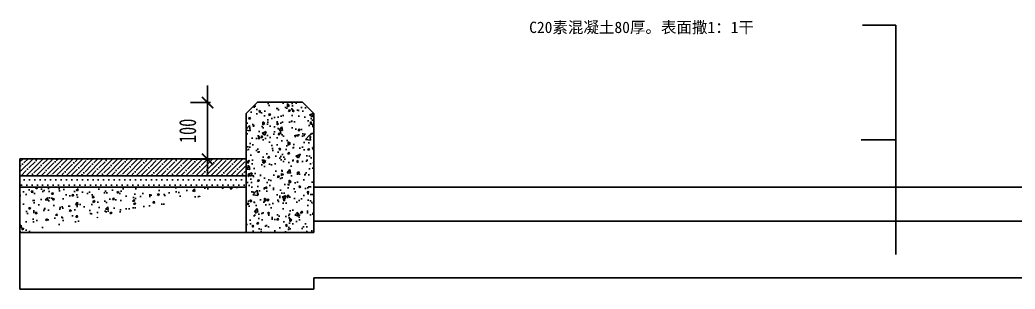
# Model space of a CAD drawing. Extents: x -4584 to 3522, y -1304 to 1614.
# Drawn here: x 2 to 1762, y -99 to 376 of the extents above; entities that cross this region are included whole.
import ezdxf

# ---------------------------------------------------------------- set-up
doc = ezdxf.new("R2010")
doc.units = 0
doc.header["$MEASUREMENT"] = 0
doc.layers.get('0').update_dxf_attribs({"linetype": 'CONTINUOUS'})
doc.layers.get('DEFPOINTS').update_dxf_attribs({"linetype": 'CONTINUOUS'})
doc.layers.add('LEVEL', color=2, linetype='CONTINUOUS')
doc.layers.add('STAIR', color=140, linetype='CONTINUOUS')
doc.styles.get("Standard").update_dxf_attribs({"font": 'simsun.ttf'})
doc.styles.add('XREF1$0$STYLE3', font='simsun.ttf', dxfattribs={"width": 0.7})
doc.dimstyles.get("Standard").update_dxf_attribs({"dimtxt": 0.18, "dimasz": 0.18, "dimexe": 0.18, "dimexo": 0.0625, "dimgap": 0.09, "dimtad": 0, "dimtih": 1, "dimtoh": 1, "dimdec": 4, "dimzin": 0, "dimtxsty": 'STANDARD', "dimcen": 0.09, "dimazin": 3, "dimtfac": 1, "dimtdec": 4, "dimtofl": 0, "dimtmove": 0, "dimatfit": 3, "dimtolj": 1, "dimtzin": 0})

# ---------------------------------------------------------------- blocks, each defined once
blk = doc.blocks.new('_ARCHTICK')
at = {"color": 0, "linetype": 'BYBLOCK', "const_width": 0.15}
blk.add_lwpolyline([(-0.5, -0.5), (0.5, 0.5)], dxfattribs=at)
blk = doc.blocks.new('*D26')
at = {"color": 40, "linetype": 'BYBLOCK'}
for p, q in [((333.7, 260.4), (333.7, 100.4)), ((339, 230.4), (303.7, 230.4)), ((339, 130.4), (303.7, 130.4))]:
    blk.add_line(p, q, dxfattribs=at)
at = {"layer": 'DEFPOINTS', "color": 0, "linetype": 'BYBLOCK'}
for p in [(369, 230.4), (333.7, 130.4), (369, 130.4)]:
    blk.add_point(p, dxfattribs=at)
at = {"color": 40, "linetype": 'BYBLOCK', "xscale": 20, "yscale": 20, "zscale": 20}
for p, rotation in [((333.7, 230.4), 90), ((333.7, 130.4), 270)]:
    blk.add_blockref('_ARCHTICK', p, dxfattribs=dict(at, rotation=rotation))
at = {"color": 41, "linetype": 'BYBLOCK', "insert": (298.7, 180.4), "char_height": 30, "attachment_point": 5, "rotation": 90, "style": 'XREF1$0$STYLE3'}
blk.add_mtext('\\A1;100', dxfattribs=at)

msp = doc.modelspace()

# ---------------------------------------------------------------- hatches: boundary and pattern name
h = msp.add_hatch()
h.set_pattern_fill('AR-CONC', color=256, scale=10, style=0)
h.paths.add_polyline_path([(501.9, 231.2), (521.9, 211.2), (521.9, 1.2), (401.9, 1.2), (401.9, 211.2), (421.9, 231.2)])
h = msp.add_hatch()
h.set_pattern_fill('ANSI35', color=256, scale=50, style=0)
h.paths.add_polyline_path([(1.9, 131.2), (401.9, 131.2), (401.9, 101.2), (1.9, 101.2)])
h = msp.add_hatch()
h.set_pattern_fill('DOTS', color=256, scale=150, style=0)
h.paths.add_polyline_path([(1.9, 101.2), (1.9, 81.2), (401.9, 81.2), (401.9, 101.2)])
h = msp.add_hatch()
h.set_pattern_fill('AR-CONC', color=256, scale=5, style=0)
edge = h.paths.add_edge_path()
edge.add_line((1.9, 81.2), (401.9, 81.2))
edge.add_line((401.9, 1.2), (13.8, 1.2))
edge.add_line((401.9, 81.2), (401.9, 1.2))
edge.add_line((1.9, 81.2), (1.9, 1.2))
at = {"layer": 'STAIR'}
h = msp.add_hatch(dxfattribs=at)
h.set_pattern_fill('AR-CONC', color=256, scale=5, angle=45, style=0)
h.paths.add_polyline_path([(501.9, 231.2), (521.9, 211.2), (521.9, 1.2), (401.9, 1.2), (401.9, 211.2), (421.9, 231.2)])

# ---------------------------------------------------------------- linework, layer by layer
for p, q in [((1551.2, 366.7), (1492.2, 366.7)), ((1551.2, -37.8), (1551.2, 366.7)), ((1551.2, 164.4), (1489.6, 164.4)), ((1.9, 131.2), (1.9, 101.2)), ((1.9, 101.2), (1.9, 81.2)), ((1.9, 81.2), (1.9, 1.2)), ((1.9, 1.2), (401.9, 1.2)), ((1.9, 1.2), (1.9, -98.8))]:
    msp.add_line(p, q)
at = {"layer": 'LEVEL'}
for p, q in [((401.9, 211.2), (421.9, 231.2)), ((501.9, 231.2), (421.9, 231.2)), ((501.9, 231.2), (521.9, 211.2)), ((401.9, 211.2), (401.9, 131.2)), ((521.9, 211.2), (521.9, 81.2)), ((1.9, 131.2), (401.9, 131.2)), ((401.9, 131.2), (401.9, 101.2)), ((1.9, 101.2), (401.9, 101.2)), ((401.9, 81.2), (401.9, 101.2)), ((1.9, 81.2), (401.9, 81.2)), ((401.9, 81.2), (401.9, 1.2)), ((521.9, 81.2), (2521.9, 81.2)), ((521.9, 81.2), (521.9, 21.2)), ((521.9, 1.2), (521.9, 21.2)), ((2341.9, 21.2), (521.9, 21.2)), ((401.9, 1.2), (13.8, 1.2)), ((401.9, 1.2), (521.9, 1.2)), ((521.9, -98.8), (521.9, -78.8)), ((2241.9, -78.8), (521.9, -78.8)), ((1.9, -98.8), (521.9, -98.8))]:
    msp.add_line(p, q, dxfattribs=at)

# ---------------------------------------------------------------- texts
msp.add_text('C20素混凝土80厚。表面撒1：1干', height=20.113).set_placement((902.6, 353.1))

# ---------------------------------------------------------------- dimensions: what is measured, and where the dimension line sits
dim = msp.add_linear_dim(base=(333.7, 130.4), p1=(369, 230.4), p2=(369, 130.4), angle=90, dimstyle='STANDARD', override={"dimtxt": 30, "dimasz": 20, "dimexe": 30, "dimexo": 30, "dimgap": 20, "dimtad": 1, "dimtih": 0, "dimtoh": 0, "dimdec": 0, "dimtxsty": 'XREF1$0$STYLE3', "dimblk1": 'ARCHTICK', "dimblk2": 'ARCHTICK', "dimsah": 1, "dimcen": 30, "dimdle": 30, "dimclrd": 40, "dimclre": 40, "dimclrt": 41, "dimtdec": 0, "dimtvp": 1.5})
dim.commit()
dim.dimension.update_dxf_attribs({"geometry": '*D26', "text_midpoint": (298.7, 180.4)})

doc.saveas('drawing.dxf')
